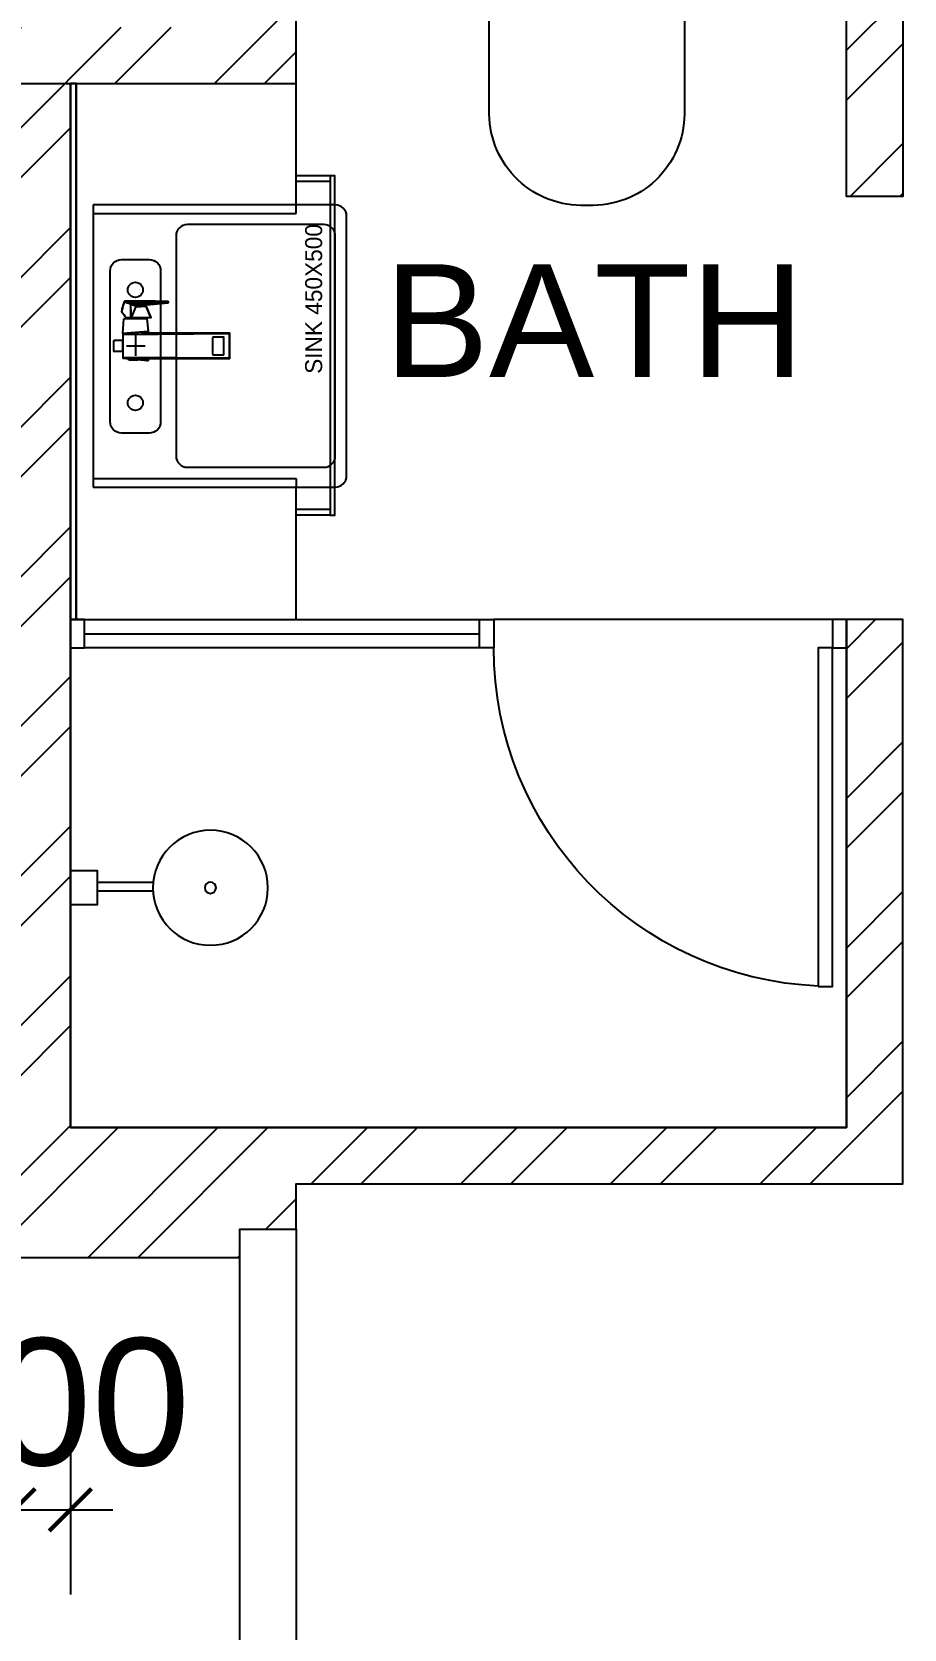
# Model space of a CAD drawing. Header units: millimetres. Extents: x 1500 to 71987, y 7230 to 49618.
# Drawn here: x 60657 to 62202, y 23061 to 25892 of the extents above; entities that cross this region are included whole.
import ezdxf
from ezdxf.enums import TextEntityAlignment as Align

# ---------------------------------------------------------------- set-up
doc = ezdxf.new("R2010")
doc.units = ezdxf.units.MM
doc.header["$MEASUREMENT"] = 0
doc.layers.get('0').update_dxf_attribs({"color": 8})
doc.layers.get('Defpoints').update_dxf_attribs({"color": 8})
doc.layers.add('00-NONPLOT', color=8, linetype='Continuous', plot=False)
doc.layers.add('LP-Nonplot', color=8, linetype='Continuous', plot=False)
for name, color, linetype in [('Default', 8, 'Continuous'), ('Dry Wall', 8, 'Continuous'), ('GBP Dim', 8, 'Continuous'), ('GBP Text 200', 8, 'Continuous'), ('hatch', 8, 'Continuous'), ('LP-Sanitary', 8, 'Continuous'), ('LP-Sanitary2', 8, 'Continuous'), ('WALL-NEW', 8, 'Continuous'), ('zzz-room mix', 8, 'Continuous')]:
    doc.layers.add(name, color=color, linetype=linetype)
doc.layers.add('LP-Furn built-in', color=8, linetype='Continuous', lineweight=0)
doc.styles.add('BH', font='arial.ttf')
doc.dimstyles.new('200 GBP', dxfattribs={"dimscale": 1.5, "dimtxt": 150, "dimasz": 50, "dimexe": 100, "dimexo": 50, "dimgap": 50, "dimtad": 1, "dimdec": 0, "dimzin": 0, "dimdsep": 46, "dimtxsty": 'BH', "dimblk": 'ARCHTICK', "dimcen": 0.09, "dimdle": 100, "dimclrd": 9, "dimclre": 9, "dimclrt": 1, "dimadec": 0, "dimazin": 0, "dimtfac": 1, "dimtdec": 0, "dimtix": 1, "dimtmove": 2, "dimatfit": 3, "dimldrblk": 'ARCHTICK', "dimfxl": 300, "dimfxlon": 1, "dimtolj": 1, "dimtzin": 0, "dimarcsym": 0})

# ---------------------------------------------------------------- blocks, each defined once
blk = doc.blocks.new('SEANNOT_GROUP2')
at = {"layer": 'Default'}
blk.add_line((81.5, 351.1), (81.5, 317.9), dxfattribs=at)
blk = doc.blocks.new('SEANNOT_GROUP3')
at = {"layer": 'Default'}
blk.add_line((99.8, 335.2), (63.8, 335.2), dxfattribs=at)
blk = doc.blocks.new('ghtfdgd')
at = {"layer": 'LP-Sanitary'}
for p, q in [((79214.2, -115039.6), (79218.2, -114994.6)), ((79220.2, -114994.6), (79217.1, -115027.9)), ((79220.2, -114994.6), (79218.2, -114994.6)), ((79218.9, -115183.4), (79220.2, -114994.6)), ((79261.1, -114994.6), (79220.2, -114994.6)), ((79230.7, -114993.6), (79230.7, -114979.6)), ((79231.2, -114979.1), (79250.2, -114979.1)), ((79250.2, -114994.1), (79231.2, -114994.1)), ((79238.9, -114994.1), (79238.9, -114994.6)), ((79242.4, -114994.6), (79242.4, -114994.1)), ((79250.7, -114979.6), (79250.7, -114993.6)), ((79263.2, -114994.6), (79261.1, -114994.6)), ((79261.1, -114994.6), (79262.4, -115183.4)), ((79264.2, -115027.9), (79261.1, -114994.6)), ((79263.2, -114994.6), (79288.7, -114996.6)), ((79263.2, -114994.6), (79267.1, -115039.6)), ((79215.7, -115019.1), (79215.7, -115005.6)), ((79215.7, -115005.6), (79217.2, -115005.6)), ((79288.7, -115037.7), (79288.7, -114996.6)), ((79290.7, -115009.4), (79290.7, -115000.9)), ((79290.7, -115009.6), (79290.7, -115009.4)), ((79290.7, -115010.3), (79290.7, -115009.6)), ((79290.7, -115044.4), (79290.7, -115010.3)), ((79290.9, -115010.4), (79310.4, -115018.6)), ((79290.9, -115010.4), (79290.9, -115044.5)), ((79310.7, -115017.8), (79291, -115009.5)), ((79291, -115009.5), (79291, -115009.5)), ((79291, -115009.5), (79291, -115009.5)), ((79310.4, -115018.6), (79310.5, -115018.7)), ((79310.5, -115018.7), (79310.5, -115027.4)), ((79310.7, -115017.8), (79314.8, -115009.2)), ((79313.5, -115028.9), (79313.5, -115020.8)), ((79313.5, -115020.8), (79317.3, -115050.9)), ((79315.2, -115010.7), (79313.6, -115020.4)), ((79313.6, -115020.5), (79313.6, -115020.4)), ((79317.3, -115050.5), (79313.6, -115020.5)), ((79315.2, -115010.7), (79317.3, -115050.4)), ((79318, -115050.2), (79316, -115010.5)), ((79317.3, -115002.9), (79318.9, -114997.5)), ((79319.4, -115044.7), (79317.3, -115002.9)), ((79318.7, -114997.4), (79318.9, -114997.5)), ((79319.3, -114997.6), (79318.9, -114997.4)), ((79318.9, -114997.5), (79319.4, -114997.7)), ((79319.4, -114997.7), (79319.4, -115044.7)), ((79319.8, -115045.3), (79319.8, -114998.3)), ((79217.1, -115027.9), (79214.2, -115039.6)), ((79217.1, -115039.6), (79214.2, -115039.6)), ((79217.5, -115184.4), (79217.1, -115027.9)), ((79264.2, -115027.9), (79263.8, -115184.4)), ((79264.2, -115027.9), (79267.1, -115039.6)), ((79267.1, -115039.6), (79264.2, -115039.6)), ((79288.7, -115037.7), (79267.1, -115039.6)), ((79290.7, -115044.7), (79290.7, -115044.4)), ((79290.9, -115044.5), (79310.4, -115036.3)), ((79291, -115044.9), (79310.7, -115036.6)), ((79310.4, -115036.3), (79310.5, -115036.2)), ((79310.5, -115036.2), (79310.5, -115027.4)), ((79313.5, -115028.9), (79313.5, -115036.9)), ((79313.5, -115036.9), (79317.3, -115075.5)), ((79313.5, -115037), (79317.3, -115075.5)), ((79317.3, -115050.4), (79317.3, -115050.5)), ((79317.3, -115051.4), (79317.3, -115063.3)), ((79317.7, -115051.6), (79318.9, -115052.3)), ((79317.7, -115063.5), (79317.7, -115051.6)), ((79319.4, -115051), (79318, -115050.2)), ((79319.4, -115044.7), (79319.4, -115051)), ((79319.8, -115051.6), (79319.8, -115045.3)), ((79319.8, -115051.9), (79319.8, -115051.6)), ((79319.8, -115051.9), (79319.8, -115074.4)), ((79317.3, -115075.1), (79317.3, -115063.3)), ((79317.7, -115063.5), (79317.7, -115075.4)), ((79317.7, -115075.4), (79318.9, -115074.8)), ((79318, -115076), (79319.3, -115075.3)), ((79318.9, -115074.8), (79318.9, -115052.3)), ((79319.8, -115074.4), (79319.8, -115074.6)), ((79225, -115154.8), (79225, -115173.1)), ((79255.3, -115153.8), (79226, -115153.8)), ((79255.3, -115154), (79226, -115154)), ((79256.3, -115173.1), (79256.3, -115154.8)), ((79218.9, -115183.4), (79217.5, -115184.4)), ((79217.5, -115184.4), (79263.8, -115184.4)), ((79262.4, -115183.4), (79218.9, -115183.4)), ((79226, -115174.1), (79255.3, -115174.1)), ((79262.4, -115183.4), (79263.8, -115184.4))]:
    blk.add_line(p, q, dxfattribs=at)
for centre, radius, start, end in [((79231.2, -114979.6), 0.5, 90, 180), ((79231.2, -114993.6), 0.5, 180, 270), ((79250.2, -114979.6), 0.5, 0, 90), ((79250.2, -114993.6), 0.5, 270, 0), ((79511, -115282.7), 357.7, 125.8498, 127.9825), ((79530.3, -115308.3), 389.7, 125.9264, 127.8836), ((79301.7, -114992.9), 0.28, 69.6864, 135.2011), ((79240.7, -115019.1), 25, 180, 185.7425), ((79280.3, -115017.1), 20, 56.8024, 65.1654), ((79290.9, -115000.9), 0.2, 127.8526, 180), ((79234, -109870), 5139.5, 270.6358, 270.8997), ((79227.2, -108854.2), 6155.7, 270.59451, 270.81562), ((79288.3, -115009.7), 2.67, 3.1953, 9.3367), ((79319.7, -114996.5), 23.1, 247.1252, 247.4995), ((79312.3, -115020.9), 1.23, 6.0946, 11.5159), ((79314, -115009.4), 0.822, 12.8215, 37.3786), ((79314.7, -115011.5), 2.53, 77.4972, 90.7881), ((79315.1, -115009.5), 0.509, 38.0096, 78.4052), ((84763.2, -116562.2), 5664.7, 164.0221, 164.0885), ((79313.8, -115010.5), 2.18, 358.6743, 36.2852), ((79318.5, -114997.9), 0.689, 55.9542, 80.1325), ((79319, -114998.3), 0.8, 0.0065, 61.4767), ((79280.3, -115017.1), 20, 294.8346, 301.6128), ((79290.9, -115044.7), 0.2, 180.014, 293.047), ((79339.3, -115104.4), 73.6, 112.7571, 112.8748), ((79308.7, -115037.4), 4.84, 5.245, 7.1928), ((79310.7, -115037.3), 2.83, 5.6454, 8.8147), ((79317.8, -115050.7), 0.54, 62.2217, 149.6873), ((79305.3, -115051.3), 11.9, 359.6229, 2.1624), ((79315.7, -115050), 2.38, 342.3129, 353.972), ((79317.3, -115050.2), 0.738, 359.2113, 2.9985), ((79319.1, -115051.6), 0.688, 1.5121, 63.734), ((79313.2, -115075.2), 4.12, 356.1198, 1.3814), ((79317.8, -115075.5), 0.494, 177.6992, 295.8531), ((79318.6, -115075.3), 0.938, 181.0891, 220.2205), ((79319, -115074.6), 0.786, 294.1963, 0.4917)]:
    blk.add_arc(centre, radius, start, end, dxfattribs=at)
for centre, major_axis, ratio, start_param, end_param in [((79301.6, -114992.9), (0.117, -0.162), 0.844851, 2.109561, 3.167674), ((79290.9, -115000.9), (0.2, 0), 0.870233, 1.308042, 3.141593), ((79290.9, -115009.4), (0.2, 0), 0.870251, 1.333095, 3.141593), ((79290.9, -115010.3), (0.2, 0), 0.5, 3.141593, 4.712389), ((79290.9, -115000.9), (0.123, -0.158), 0.834595, 2.099205, 3.141593), ((79290.9, -115000.9), (0.123, -0.158), 0.834595, 3.141593, 3.165459), ((79290.9, -115010), (0.077, 0.836), 0.04975, 4.217846, 5.325586), ((79310.4, -115018.2), (-0.311, -0.737), 0.21898, 1.092037, 2.210933), ((79310.5, -115018.3), (-0.309, -0.738), 0.217421, 1.09135, 2.210755), ((79314.3, -115020.6), (-0.782, -0.167), 0.921627, 5.682069, 6.099643), ((79314.3, -115020.8), (-0.794, -0.099), 0.898005, 5.760928, 6.175764), ((79315.1, -115009.6), (0.173, 0.708), 0.018166, 0.444134, 0.918054), ((79315.3, -115009.6), (0.412, 0.321), 0.549065, 0.513637, 1.195391), ((79315.7, -115010.9), (-0.499, -0.026), 0.868619, 4.118709, 5.82428), ((79316.8, -115003.6), (0.961, -0.275), 0.902908, 1.271288, 1.565184), ((79318.4, -114998), (-0.211, -0.772), 0.117484, 2.694436, 3.141054), ((79318.5, -114998.1), (-0.382, -0.703), 0.237912, 2.705017, 3.14394), ((79319, -114998.3), (-0.382, -0.703), 0.237912, 2.705017, 3.141091), ((79319, -114998.3), (-0.8, 0), 0.876594, 3.141494, 4.164132), ((79290.9, -115044.4), (0.2, 0), 0.5, 3.141593, 4.712389), ((79290.9, -115044.1), (-0.077, 0.836), 0.04975, 2.065339, 3.17308), ((79310.4, -115035.9), (-0.311, 0.737), 0.21898, 2.049556, 3.141593), ((79310.5, -115035.8), (-0.309, 0.738), 0.217421, 2.050243, 3.169648), ((79310.4, -115035.9), (-0.311, 0.737), 0.21898, 3.141593, 3.168451), ((79314.3, -115036.7), (0.793, 0.106), 0.789486, 3.026004, 3.133916), ((79314.3, -115036.9), (0.796, 0.077), 0.827125, 3.057559, 3.141593), ((79317.8, -115050.6), (-0.5, -0.016), 0.857677, 4.139605, 5.842177), ((79317.8, -115050.9), (-0.5, -0.02), 0.273668, 4.356492, 6.23412), ((79319, -115045.3), (-0.8, 0), 0.876594, 3.141494, 4.164132), ((79317.8, -115063.3), (-0.5, 0), 0.5, 0.054498, 1.448623), ((79317.8, -115075.5), (-0.494, 0.079), 0.969108, 0.192451, 2.070079), ((79226, -115154.8), (-1, 0), 0.992546, 4.712389, 6.283185), ((79226, -115154.9), (1, 0), 0.890286, 1.570796, 3.141593), ((79255.3, -115154.8), (-1, 0), 0.992546, 3.141593, 4.712389), ((79255.3, -115154.9), (1, 0), 0.890286, 0, 1.570796), ((79226, -115173.1), (1, 0), 0.992546, 3.141593, 4.712389), ((79255.3, -115173.1), (1, 0), 0.992546, 4.712389, 6.283185)]:
    blk.add_ellipse(centre, major_axis=major_axis, ratio=ratio, start_param=start_param, end_param=end_param, dxfattribs=at)
for points, degree in [([(79301.8, -114992.7), (79301.7, -114992.6), (79301.7, -114992.7), (79301.6, -114992.7)], 3), ([(79318.6, -114997.3), (79316.3, -114996.6), (79310.7, -114995.1), (79301.8, -114992.7)], 3), ([(79313.5, -115028.9), (79313.5, -115028.4), (79313.4, -115028), (79312.3, -115027.4), (79311.4, -115027.4), (79310.5, -115027.4)], 5), ([(79317.9, -115075.9), (79317.9, -115076), (79318, -115076), (79318, -115075.9)], 3)]:
    blk.add_open_spline(points, degree=degree, dxfattribs=at)
for points, knots in [([(79301.6, -114992.7), (79301.9, -114992.8), (79302.2, -114992.9), (79302.5, -114993), (79305, -114993.6), (79307.5, -114994.3), (79310.1, -114995), (79312.9, -114995.8), (79315.8, -114996.6), (79318.7, -114997.4)], [0, 0, 0, 0, 0.051688, 0.051688, 0.051688, 0.494848, 0.494848, 0.494848, 1, 1, 1, 1]), ([(79291, -115009.5), (79291, -115009.5), (79290.9, -115009.5), (79290.8, -115009.6), (79290.7, -115009.6), (79290.7, -115009.6)], [0, 0, 0, 0, 0.5, 0.5, 1, 1, 1, 1]), ([(79291, -115000.7), (79291, -115000.8), (79291, -115000.8), (79291, -115000.9), (79291, -115001.2), (79291, -115001.4), (79291, -115001.7), (79291, -115002.7), (79291, -115003.8), (79291, -115004.8), (79291, -115006.3), (79291, -115007.8), (79291, -115009.2)], [0, 0, 0, 0, 0.02306, 0.02306, 0.02306, 0.115301, 0.115301, 0.115301, 0.484264, 0.484264, 0.484264, 1, 1, 1, 1]), ([(79310.5, -115018.7), (79310.9, -115018.8), (79311.2, -115019), (79311.9, -115019.4), (79312.2, -115019.7), (79312.8, -115020.1), (79313, -115020.3), (79313.4, -115020.5), (79313.5, -115020.5), (79313.5, -115020.7)], [0, 0, 0, 0, 0.25, 0.25, 0.5, 0.5, 0.75, 0.75, 1, 1, 1, 1]), ([(79313.6, -115020.4), (79313.5, -115020.2), (79313.5, -115020), (79313.3, -115019.6), (79313.2, -115019.3), (79312.7, -115018.8), (79312.3, -115018.6), (79311.6, -115018.2), (79311.2, -115018), (79310.8, -115017.9)], [0, 0, 0, 0, 0.25, 0.25, 0.5, 0.5, 0.75, 0.75, 1, 1, 1, 1]), ([(79314.8, -115009.2), (79314.8, -115009.2), (79314.9, -115009.2), (79314.9, -115009.2), (79315, -115009.2), (79315, -115009.2), (79315.1, -115009.2), (79315.2, -115009.2)], [0, 0, 0, 0, 0.25, 0.25, 0.5, 0.5, 1, 1, 1, 1]), ([(79317.1, -115002.7), (79317, -115003), (79316.9, -115003.3), (79316.8, -115003.6), (79316.5, -115004.7), (79316.2, -115005.8), (79315.9, -115006.9), (79315.7, -115007.6), (79315.4, -115008.3), (79315.2, -115009)], [0, 0, 0, 0, 0.131954, 0.131954, 0.131954, 0.659772, 0.659772, 0.659772, 1, 1, 1, 1]), ([(79315.2, -115009.2), (79315.2, -115009.2), (79315.2, -115009.2), (79315.2, -115009.2), (79315.2, -115009.2), (79315.2, -115009.2)], [0, 0, 0, 0, 0.5, 0.5, 1, 1, 1, 1]), ([(79315.2, -115009.2), (79315.3, -115009.3), (79315.3, -115009.4), (79315.3, -115009.5), (79315.3, -115009.6), (79315.3, -115009.8), (79315.3, -115009.8), (79315.3, -115009.9), (79315.3, -115010), (79315.2, -115010.2), (79315.2, -115010.3), (79315.2, -115010.5), (79315.2, -115010.6), (79315.2, -115010.7)], [0, 0, 0, 0, 0.125, 0.125, 0.25, 0.25, 0.375, 0.375, 0.5, 0.5, 0.75, 0.75, 1, 1, 1, 1]), ([(79318.7, -114997.4), (79318.6, -114997.5), (79318.6, -114997.7), (79318.5, -114997.9), (79318.2, -114999), (79317.9, -115000.1), (79317.5, -115001.2), (79317.4, -115001.7), (79317.2, -115002.2), (79317.1, -115002.7)], [0, 0, 0, 0, 0.095324, 0.095324, 0.095324, 0.707603, 0.707603, 0.707603, 1, 1, 1, 1]), ([(79310.5, -115036.2), (79310.9, -115036.1), (79311.2, -115035.9), (79311.9, -115035.6), (79312.2, -115035.5), (79312.8, -115035.6), (79313, -115035.7), (79313.4, -115036.2), (79313.5, -115036.5), (79313.5, -115036.8)], [0, 0, 0, 0, 0.25, 0.25, 0.5, 0.5, 0.75, 0.75, 1, 1, 1, 1]), ([(79310.8, -115036.5), (79311, -115036.5), (79311.3, -115036.3), (79311.8, -115036.2), (79312.2, -115036.1), (79312.5, -115036), (79312.8, -115036), (79313, -115036), (79313.1, -115036.1), (79313.2, -115036.2), (79313.4, -115036.3), (79313.5, -115036.6), (79313.5, -115036.7), (79313.5, -115036.8)], [0, 0, 0, 0, 0.124812, 0.2213171, 0.3092796, 0.3899271, 0.4711589, 0.5451559, 0.6166529, 0.6889172, 0.7974179, 0.8896188, 0.9816515, 0.9816515, 0.9816515, 0.9816515]), ([(79317.3, -115050.5), (79317.3, -115050.5), (79317.3, -115050.5), (79317.3, -115050.6), (79317.3, -115050.6), (79317.3, -115050.7), (79317.3, -115050.8), (79317.3, -115050.9)], [0, 0, 0, 0, 0.25, 0.25, 0.5, 0.5, 1, 1, 1, 1]), ([(79317.3, -115051.4), (79317.3, -115051.5), (79317.3, -115051.5), (79317.5, -115051.6), (79317.6, -115051.6), (79317.7, -115051.6)], [0, 0, 0, 0, 0.5, 0.5, 1, 1, 1, 1]), ([(79317.7, -115051.6), (79317.7, -115051.6), (79317.7, -115051.5), (79317.8, -115051.4), (79317.8, -115051.3), (79317.8, -115051.1), (79317.8, -115051), (79317.9, -115050.9), (79317.9, -115050.8), (79317.9, -115050.7)], [0, 0, 0, 0, 0.25, 0.25, 0.5, 0.5, 0.75, 0.75, 1, 1, 1, 1]), ([(79319.4, -115051), (79319.4, -115051), (79319.4, -115051), (79319.4, -115051), (79319.4, -115051), (79319.4, -115051), (79319.4, -115051), (79319.4, -115051.1), (79319.4, -115051.1), (79319.4, -115051.2), (79319.4, -115051.2), (79319.3, -115051.3), (79319.3, -115051.3), (79319.3, -115051.4), (79319.3, -115051.5), (79319.2, -115051.6), (79319.2, -115051.6), (79319.1, -115051.7), (79319.1, -115051.8), (79319, -115051.9), (79319, -115052), (79318.9, -115052.1), (79318.9, -115052.1), (79318.9, -115052.2), (79318.9, -115052.3), (79318.9, -115052.3), (79318.9, -115052.3), (79318.9, -115052.3), (79318.9, -115052.3), (79318.9, -115052.3), (79318.9, -115052.3)], [0, 0, 0, 0, 0.000034, 0.000034, 0.000034, 0.03445, 0.03445, 0.03445, 0.175251, 0.175251, 0.175251, 0.317196, 0.317196, 0.317196, 0.479622, 0.479622, 0.479622, 0.662074, 0.662074, 0.662074, 0.829132, 0.829132, 0.829132, 0.958486, 0.958486, 0.958486, 0.999966, 0.999966, 0.999966, 1, 1, 1, 1]), ([(79319.8, -115051.9), (79319.8, -115052), (79319.7, -115052), (79319.7, -115052.1), (79319.6, -115052.2), (79319.4, -115052.3), (79319.3, -115052.3), (79319.1, -115052.3), (79319, -115052.3), (79318.9, -115052.3)], [0, 0, 0, 0, 0.25, 0.25, 0.5, 0.5, 0.75, 0.75, 1, 1, 1, 1]), ([(79317.3, -115075.1), (79317.3, -115075.2), (79317.3, -115075.2), (79317.5, -115075.3), (79317.6, -115075.3), (79317.7, -115075.4)], [0, 0, 0, 0, 0.5, 0.5, 1, 1, 1, 1]), ([(79319.8, -115074.4), (79319.8, -115074.5), (79319.7, -115074.5), (79319.7, -115074.6), (79319.6, -115074.7), (79319.4, -115074.8), (79319.3, -115074.8), (79319.1, -115074.8), (79319, -115074.8), (79318.9, -115074.8)], [0, 0, 0, 0, 0.25, 0.25, 0.5, 0.5, 0.75, 0.75, 1, 1, 1, 1]), ([(79319.3, -115075.3), (79319.3, -115075.3), (79319.3, -115075.3), (79319.2, -115075.3), (79319.2, -115075.3), (79319.1, -115075.3), (79319.1, -115075.2), (79319, -115075.2), (79319, -115075.1), (79318.9, -115075.1), (79318.9, -115075), (79318.9, -115074.9), (79318.9, -115074.9), (79318.9, -115074.9), (79318.9, -115074.8), (79318.9, -115074.8), (79318.9, -115074.8), (79318.9, -115074.8), (79318.9, -115074.8)], [0.3296223, 0.3296223, 0.3296223, 0.3296223, 0.4796217, 0.4796217, 0.4796217, 0.6620737, 0.6620737, 0.6620737, 0.829132, 0.829132, 0.829132, 0.9584856, 0.9584856, 0.9584856, 0.9999655, 0.9999655, 0.9999655, 1, 1, 1, 1])]:
    blk.add_open_spline(points, degree=3, knots=knots, dxfattribs=at)
at = {"layer": 'LP-Nonplot'}
for name in ['SEANNOT_GROUP3', 'SEANNOT_GROUP2']:
    blk.add_blockref(name, (79159.1, -115352.3), dxfattribs=at)
blk = doc.blocks.new('SINK')
at = {"layer": '00-NONPLOT'}
for p, q in [((-75421.8, -44774), (-75421.8, -45134)), ((-74951.8, -44774), (-74951.8, -45134)), ((-75421.8, -45134), (-75436.8, -45134)), ((-74951.8, -45134), (-74936.8, -45134))]:
    blk.add_line(p, q, dxfattribs=at)
blk.add_lwpolyline([(-75321.1, -44804.3), (-75053.8, -44804.3, -0.414214), (-75033.8, -44824.3), (-75033.8, -44873.8, -0.414214), (-75053.8, -44893.8), (-75321.1, -44893.8, -0.414214), (-75341.1, -44873.8), (-75341.1, -44824.3, -0.414214)], format="xyb", close=True, dxfattribs=at)
for centre in [(-75287.6, -44849), (-75087.4, -44849)]:
    blk.add_circle(centre, 13.4, dxfattribs=at)
at = {"layer": 'LP-Sanitary'}
blk.add_line((-74936.8, -44774), (-75436.8, -44774), dxfattribs=at)
blk.add_lwpolyline([(-75436.8, -44774), (-75436.8, -45203.2, 0.414214), (-75416.8, -45223.2), (-74956.8, -45223.2, 0.414214), (-74936.8, -45203.2), (-74936.8, -44774)], format="xyb", dxfattribs=at)
blk.add_lwpolyline([(-75401.8, -44941.1), (-75401.8, -45183.3, 0.414117), (-75381.8, -45203.2), (-74991.8, -45203.2, 0.41431), (-74971.8, -45183.2), (-74971.8, -44941.1, 0.414117), (-74991.8, -44921.1), (-75381.8, -44921.1, 0.41431)], format="xyb", close=True, dxfattribs=at)
at = {"layer": 'LP-Furn built-in'}
blk.add_blockref('ghtfdgd', (-154427.4, 70168.1), dxfattribs=at)
at = {"layer": '00-NONPLOT', "insert": (-75236.2, -45149.9), "char_height": 30, "width": 702.887, "attachment_point": 1, "rotation": 0}
blk.add_mtext('SINK 450X500', dxfattribs=at)
blk = doc.blocks.new('pln_sink 1100x380')
at = {"ltscale": 1000}
for p, q in [((0, 0), (400, 0)), ((400, 0), (400, -235)), ((459.9, -184.9), (400, -184.9)), ((459.9, -194.9), (400, -194.9)), ((400, -735), (400, -950)), ((459.9, -776.6), (400, -776.6)), ((459.9, -786.6), (400, -786.6)), ((0, -950), (400, -950))]:
    blk.add_line(p, q, dxfattribs=at)
for points in [[(10, -950), (10, 0), (0, 0), (0, -950), (10, -950)], [(10, 0), (10, -950), (0, -950), (0, 0), (10, 0)]]:
    blk.add_lwpolyline(points, dxfattribs=at)
at = {"ltscale": 200}
blk.add_lwpolyline([(459.9, -184.9), (468.4, -184.9), (468.4, -786.6), (459.9, -786.6)], close=True, dxfattribs=at)
at = {"layer": 'LP-Furn built-in', "extrusion": (0, 0, -1), "zscale": -1, "rotation": 270}
blk.add_blockref('SINK', (44734, -75671.8), dxfattribs=at)
blk = doc.blocks.new('pln_shower head')
at = {"ltscale": 0.5}
blk.add_lwpolyline([(248, 30.1), (248, -29.9), (200, -29.9), (200, 30.1)], close=True, dxfattribs=at)
at = {"ltscale": 100}
for points in [[(101, 9.1), (200, 9.1)], [(101, -5.9), (200, -5.9)]]:
    blk.add_lwpolyline(points, dxfattribs=at)
blk.add_circle((0, 0), 101.9, dxfattribs=at)
at = {"layer": '00-NONPLOT'}
blk.add_circle((0, 0), 10, dxfattribs=at)
blk = doc.blocks.new('pln_toilet')
for p, q in [((175.5, -306.5), (175.5, -165.2)), ((-170.1, -306.5), (-170.1, -171.6)), ((-78.2, -226.9), (-78.2, -256.5)), ((-45, -226.9), (-45, -256.5)), ((44.7, -226.9), (44.7, -256.5)), ((77.9, -226.9), (77.9, -256.5))]:
    blk.add_line(p, q)
for points in [[(180, -30), (180, -149.3, -0.414214), (150, -179.3), (-150, -179.3, -0.414214), (-180, -149.3), (-180, -30, -0.414214), (-150, 0), (150, 0, -0.414214)], [(175.5, -306.5), (175.5, -545.1, -0.424695), (14, -715.1), (-7.8, -715.1, -0.423698), (-170.1, -545.1), (-170.1, -306.5, -0.414214), (-120.1, -256.5), (125.5, -256.5, -0.414214)]]:
    blk.add_lwpolyline(points, format="xyb", close=True)
for points in [[(-101.9, -256.5), (-101.9, -179.3)], [(102.9, -179.3), (102.9, -256.5)]]:
    blk.add_lwpolyline(points)
for centre in [(-61.6, -226.9), (61.3, -226.9)]:
    blk.add_arc(centre, 16.6, 0, 180)
at = {"layer": '00-NONPLOT', "insert": (-155.8, -31.2), "char_height": 30, "width": 702.887, "attachment_point": 1}
blk.add_mtext('TOILET', dxfattribs=at)
blk = doc.blocks.new('_ArchTick')
at = {"color": 0, "const_width": 0.1}
blk.add_lwpolyline([(0.5, 0.5), (-0.5, -0.5)], dxfattribs=at)
blk = doc.blocks.new('*D228')
at = {"layer": 'Defpoints', "color": 0, "transparency": 16777216}
for p in [(58770, 23870), (60625, 23870), (60625, 23272.7)]:
    blk.add_point(p, dxfattribs=at)
at = {"layer": 'GBP Dim', "color": 9, "lineweight": -2, "transparency": 16777216}
for p, q in [((58770, 23497.7), (58770, 23122.7)), ((60625, 23497.7), (60625, 23122.7)), ((58620, 23272.7), (60775, 23272.7))]:
    blk.add_line(p, q, dxfattribs=at)
at = {"layer": 'GBP Dim', "color": 9, "lineweight": -2, "transparency": 16777216, "xscale": 75, "yscale": 75, "zscale": 75, "rotation": 180}
blk.add_blockref('_ArchTick', (58770, 23272.7), dxfattribs=at)
at = {"layer": 'GBP Dim', "color": 9, "lineweight": -2, "transparency": 16777216, "xscale": 75, "yscale": 75, "zscale": 75}
blk.add_blockref('_ArchTick', (60625, 23272.7), dxfattribs=at)
at = {"layer": 'GBP Dim', "transparency": 16777216, "insert": (59697.5, 23462.6), "char_height": 225, "attachment_point": 5, "style": 'BH'}
blk.add_mtext('\\A1;1925', dxfattribs=at)
blk = doc.blocks.new('*D229')
at = {"layer": 'Defpoints', "color": 0, "transparency": 16777216}
for p in [(60725, 23950.1), (60625, 23870), (60725, 23272.7)]:
    blk.add_point(p, dxfattribs=at)
at = {"layer": 'GBP Dim', "color": 9, "lineweight": -2, "transparency": 16777216}
for p, q in [((60625, 23497.7), (60625, 23122.7)), ((60725, 23497.7), (60725, 23122.7)), ((60625, 23272.7), (60550, 23272.7)), ((60625, 23272.7), (60725, 23272.7)), ((60725, 23272.7), (60800, 23272.7))]:
    blk.add_line(p, q, dxfattribs=at)
at = {"layer": 'GBP Dim', "color": 9, "lineweight": -2, "transparency": 16777216, "xscale": 75, "yscale": 75, "zscale": 75}
blk.add_blockref('_ArchTick', (60625, 23272.7), dxfattribs=at)
at = {"layer": 'GBP Dim', "color": 9, "lineweight": -2, "transparency": 16777216, "xscale": 75, "yscale": 75, "zscale": 75, "rotation": 180}
blk.add_blockref('_ArchTick', (60725, 23272.7), dxfattribs=at)
at = {"layer": 'GBP Dim', "transparency": 16777216, "insert": (60675, 23462.6), "char_height": 225, "attachment_point": 5, "style": 'BH'}
blk.add_mtext('\\A1;100', dxfattribs=at)

msp = doc.modelspace()

# ---------------------------------------------------------------- hatches: boundary and pattern name
at = {"layer": 'hatch'}
h = msp.add_hatch(dxfattribs=at)
h.set_pattern_fill('ANSI32', color=256, scale=500, style=0)
h.set_pattern_definition([(45, (60309.3, 10279.93), (-132.5825, 132.5825), []), (45, (60397.68, 10279.93), (-132.5825, 132.5825), [])])
edge = h.paths.add_edge_path()
edge.add_line((62050, 27100.2), (62250, 27100.2))
edge.add_line((62250, 27100.2), (62250, 27000.2))
edge.add_line((62250, 27000.2), (62200, 27000.2))
edge.add_line((62200, 27000.2), (62200, 25600.3))
edge.add_line((62200, 25600.3), (62100, 25600.3))
edge.add_line((62100, 25600.3), (62100, 26300.2))
edge.add_line((62100, 26300.2), (61125, 26300.2))
edge.add_line((61125, 26300.2), (61125, 26400.2))
edge.add_line((61125, 26400.2), (62100, 26400.2))
edge.add_line((62100, 26400.2), (62100, 27000.2))
edge.add_line((62100, 27000.2), (62050, 27000.2))
edge.add_line((62050, 27000.2), (62050, 27100.2))
edge = h.paths.add_edge_path()
edge.add_line((60425, 27000.1), (60425, 25800.1))
edge.add_line((60425, 25800.1), (60625, 25800.1))
edge.add_line((60625, 25800.1), (60625, 23820.1))
edge.add_line((60625, 23820.1), (58770, 23820.1))
edge.add_line((58770, 23820.1), (58770, 24900))
edge.add_line((58770, 24900), (58670, 24900))
edge.add_line((58670, 24900), (58670, 23720.1))
edge.add_line((58670, 23720.1), (61025, 23720.1))
edge.add_line((61025, 23720.1), (61025, 23770))
edge.add_line((61025, 23770), (61125, 23770))
edge.add_line((61125, 23770), (61125, 23850.1))
edge.add_line((61125, 23850.1), (62200, 23850.1))
edge.add_line((62200, 23850.1), (62200, 24850.2))
edge.add_line((62200, 24850.2), (62100, 24850.2))
edge.add_line((62100, 24850.2), (62100, 23950.1))
edge.add_line((62100, 23950.1), (60725, 23950.1))
edge.add_line((60725, 23950.1), (60725, 25800.1))
edge.add_line((60725, 25800.1), (61125, 25800.1))
edge.add_line((61125, 25800.1), (61125, 26100.2))
edge.add_line((61125, 26100.2), (61025, 26100.2))
edge.add_line((61025, 26100.2), (61025, 25900.1))
edge.add_line((61025, 25900.1), (60525, 25900.1))
edge.add_line((60525, 25900.1), (60525, 27100.1))
edge.add_line((60525, 27100.1), (58300, 27100.1))
edge.add_line((58300, 27100.1), (58300, 27000.1))
edge.add_line((58300, 27000.1), (58670, 27000.1))
edge.add_line((58670, 27000.1), (58670, 25850))
edge.add_line((58670, 25850), (58770, 25850))
edge.add_line((58770, 25850), (58770, 27000.1))
edge.add_line((58770, 27000.1), (60425, 27000.1))

# ---------------------------------------------------------------- linework, layer by layer
at = {"layer": 'Dry Wall'}
msp.add_lwpolyline([(61025, 23770.1), (61125, 23770.1), (61125, 21000), (61025, 21000)], close=True, dxfattribs=at)
at = {"layer": 'LP-Sanitary'}
for points in [[(60725, 24850.2), (61450, 24850.3)], [(60725, 24850.2), (60725, 23950.2), (62100, 23950.2), (62100, 24800.3)], [(60725, 24850.2), (60725, 24800.2), (60750, 24800.2), (60750, 24850.2), (60725, 24850.2)], [(61475, 24850.3), (61475, 24800.3), (61450, 24800.3), (61450, 24850.3), (61475, 24850.3)], [(62075, 24850.3), (61475, 24850.3)], [(60749.9, 24825.2), (61450, 24825.3)], [(61450, 24800.3), (60750, 24800.2)]]:
    msp.add_lwpolyline(points, dxfattribs=at)
for points in [[(62075, 24800.3), (62100, 24800.3), (62100, 24850.3), (62075, 24850.3)], [(62050, 24200.3), (62075, 24200.3), (62075, 24800.3), (62050, 24800.3)]]:
    msp.add_lwpolyline(points, close=True, dxfattribs=at)
msp.add_lwpolyline([(62050, 24200.8, -0.402058), (61475, 24800.3)], format="xyb", dxfattribs=at)
at = {"layer": 'WALL-NEW'}
for points in [[(62050, 27100.2), (62250, 27100.2), (62250, 27000.2), (62200, 27000.2), (62200, 25600.3), (62100, 25600.3), (62100, 26300.2), (61125, 26300.2), (61125, 26400.2), (62100, 26400.2), (62100, 27000.2), (62050, 27000.2), (62050, 27100.2)], [(60425, 27000.1), (60425, 25800.1), (60625, 25800.1), (60625, 23820.1), (58770, 23820.1), (58770, 24900), (58670, 24900), (58670, 23720.1), (61025, 23720.1), (61025, 23770), (61125, 23770), (61125, 23850.1), (62200, 23850.1), (62200, 24850.2), (62100, 24850.2), (62100, 23950.1), (60725, 23950.1), (60725, 25800.1), (61125, 25800.1), (61125, 26100.2)]]:
    msp.add_lwpolyline(points, dxfattribs=at)
at = {"layer": 'zzz-room mix'}
msp.add_lwpolyline([(63974.2, 23000), (63800, 23000), (63800, 20125), (61125, 20125), (61125, 21000), (57875, 21000), (57875, 20125), (55100, 20125), (55100, 24300), (57300, 24300), (57300, 26999.9), (60425, 27000.1), (60425, 25800.1), (61125, 25800.2), (61125, 26300.2), (62100, 26300.2), (62200, 26300.2), (62200, 27000), (63800.1, 27000), (63800, 24300), (63974.2, 24300), (63974.2, 23000)], dxfattribs=at)

# ---------------------------------------------------------------- block references
at = {"layer": 'LP-Sanitary', "xscale": -1, "rotation": 359.9999084461166}
msp.add_blockref('pln_shower head', (60973, 24375), dxfattribs=at)
at = {"layer": 'LP-Sanitary2'}
msp.add_blockref('pln_toilet', (61637.2, 26299.5), dxfattribs=at)
at = {"layer": 'LP-Sanitary2', "xscale": -1, "rotation": 180}
msp.add_blockref('pln_sink 1100x380', (60725, 24850.2), dxfattribs=at)

# ---------------------------------------------------------------- texts
at = {"layer": 'GBP Text 200', "style": 'BH'}
msp.add_text('BATH', height=200, dxfattribs=at).set_placement((61652.9, 25280.1), align=Align.CENTER)

# ---------------------------------------------------------------- dimensions: what is measured, and where the dimension line sits
at = {"layer": 'GBP Dim'}
dim = msp.add_linear_dim(base=(60725, 23272.7), p1=(60625, 23870), p2=(60725, 23950.1), dimstyle='200 GBP', override={"dimclrt": 256, "dimfxl": 150}, dxfattribs=at)
dim.commit()
dim.dimension.update_dxf_attribs({"geometry": '*D229', "text_midpoint": (60675, 23462.6)})
dim = msp.add_linear_dim(base=(60625, 23272.7), p1=(58770, 23870), p2=(60625, 23870), text='1925', dimstyle='200 GBP', override={"dimclrt": 256, "dimfxl": 150}, dxfattribs=at)
dim.commit()
dim.dimension.update_dxf_attribs({"geometry": '*D228', "text_midpoint": (59697.5, 23462.6)})

doc.saveas('drawing.dxf')
